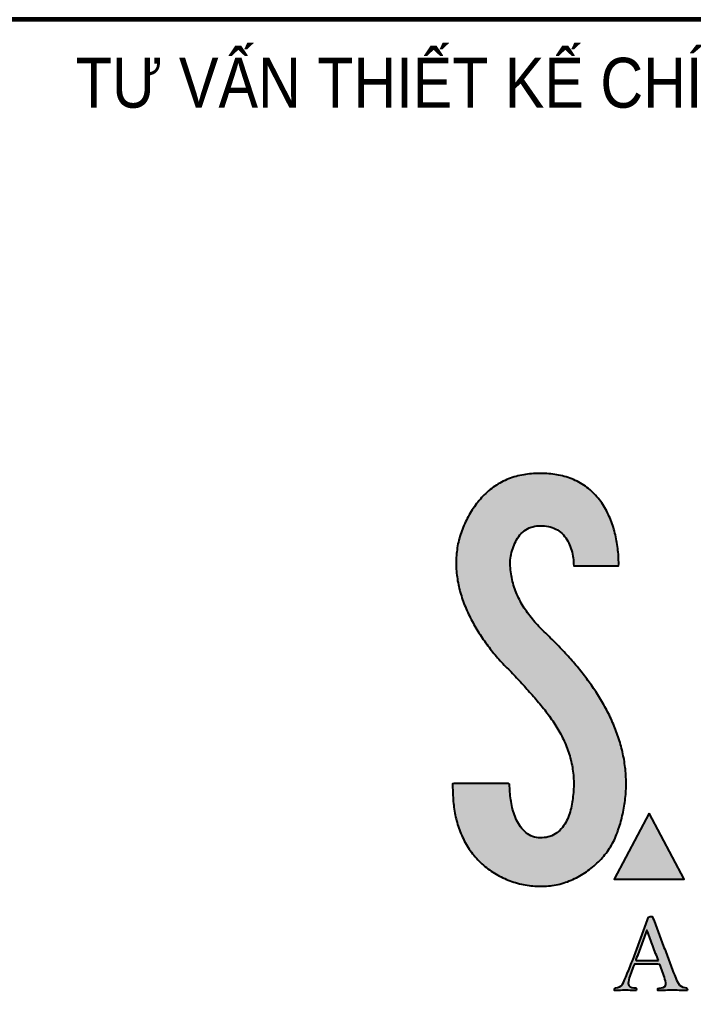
# Model space of a CAD drawing. Header units: millimetres. Extents: x 44 to 16922, y -171 to 5129.
# Drawn here: x 5484.07 to 5517.85, y 1859.11 to 1907.74 of the extents above; entities that cross this region are included whole.
import ezdxf

# ---------------------------------------------------------------- set-up
doc = ezdxf.new("R2010")
doc.units = ezdxf.units.MM
doc.layers.add('CDC-KHUNGTEN', color=7, linetype='Continuous')
doc.layers.add('Form$1$AA-BORD-FORM', color=7, linetype='Continuous')
doc.styles.add('KT CDC', font='arial.ttf', dxfattribs={"width": 0.85, "height": 200})

# ---------------------------------------------------------------- blocks, each defined once
blk = doc.blocks.new('Form$1$SAMOO')
at = {"layer": 'CDC-KHUNGTEN'}
for color, points in [(253, [(14.053, 0.932), (13.996, 0.988), (13.939, 1.044), (13.882, 1.101), (13.826, 1.158), (13.771, 1.216), (13.716, 1.275), (13.663, 1.334), (13.61, 1.394), (13.557, 1.454), (13.506, 1.516), (13.456, 1.578), (13.406, 1.641), (13.357, 1.705), (13.31, 1.769), (13.264, 1.834), (13.218, 1.9), (13.174, 1.967), (13.131, 2.035), (13.09, 2.103), (13.05, 2.172), (13.011, 2.242), (12.973, 2.313), (12.938, 2.385), (12.903, 2.457), (12.871, 2.53), (12.84, 2.604), (12.81, 2.678), (12.783, 2.753), (12.757, 2.829), (12.733, 2.906), (12.711, 2.983), (12.691, 3.06), (12.673, 3.138), (12.656, 3.216), (12.642, 3.295), (12.629, 3.374), (12.619, 3.453), (12.61, 3.533), (12.603, 3.613), (12.598, 3.693), (12.595, 3.773), (12.594, 3.853), (12.6, 3.932), (12.609, 4.012), (12.622, 4.091), (12.637, 4.17), (12.655, 4.248), (12.675, 4.325), (12.698, 4.402), (12.724, 4.477), (12.753, 4.552), (12.785, 4.626), (12.82, 4.698), (12.858, 4.768), (12.9, 4.836), (12.946, 4.901), (12.996, 4.964), (13.05, 5.023), (13.108, 5.079), (13.169, 5.13), (13.235, 5.176), (13.303, 5.217), (13.375, 5.252), (13.45, 5.281), (13.526, 5.305), (13.604, 5.323), (13.683, 5.336), (13.763, 5.343), (13.843, 5.345), (13.923, 5.343), (14.003, 5.338), (14.082, 5.328), (14.161, 5.314), (14.239, 5.295), (14.315, 5.271), (14.39, 5.242), (14.462, 5.208), (14.532, 5.169), (14.599, 5.125), (14.662, 5.076), (14.722, 5.023), (14.778, 4.966), (14.83, 4.905), (14.878, 4.841), (14.922, 4.774), (14.963, 4.705), (14.999, 4.634), (15.032, 4.561), (15.062, 4.487), (15.089, 4.411), (15.112, 4.335), (15.133, 4.257), (15.15, 4.179), (15.165, 4.101), (15.178, 4.022), (15.188, 3.942), (15.195, 3.863), (15.199, 3.783), (15.201, 3.703), (15.279, 3.701), (15.359, 3.701), (15.439, 3.701), (15.519, 3.701), (15.599, 3.701), (15.679, 3.701), (15.759, 3.701), (15.839, 3.701), (15.919, 3.701), (15.999, 3.702), (16.079, 3.702), (16.159, 3.702), (16.239, 3.702), (16.319, 3.702), (16.399, 3.702), (16.479, 3.702), (16.559, 3.702), (16.639, 3.702), (16.719, 3.702), (16.799, 3.702), (16.88, 3.703), (16.96, 3.703), (17.04, 3.703), (17.049, 3.775), (17.049, 3.855), (17.047, 3.935), (17.044, 4.015), (17.04, 4.095), (17.034, 4.175), (17.027, 4.254), (17.019, 4.334), (17.01, 4.414), (16.999, 4.493), (16.988, 4.572), (16.975, 4.651), (16.961, 4.73), (16.946, 4.809), (16.93, 4.887), (16.912, 4.965), (16.893, 5.043), (16.873, 5.12), (16.851, 5.197), (16.829, 5.274), (16.804, 5.35), (16.779, 5.426), (16.752, 5.502), (16.723, 5.576), (16.693, 5.651), (16.662, 5.724), (16.628, 5.797), (16.594, 5.869), (16.558, 5.94), (16.52, 6.011), (16.48, 6.081), (16.439, 6.149), (16.396, 6.217), (16.351, 6.283), (16.305, 6.348), (16.257, 6.412), (16.207, 6.475), (16.155, 6.536), (16.102, 6.596), (16.047, 6.654), (15.99, 6.71), (15.931, 6.765), (15.871, 6.818), (15.81, 6.869), (15.747, 6.918), (15.682, 6.965), (15.616, 7.01), (15.548, 7.054), (15.48, 7.095), (15.41, 7.133), (15.339, 7.17), (15.267, 7.205), (15.193, 7.237), (15.119, 7.268), (15.044, 7.296), (14.969, 7.322), (14.892, 7.346), (14.816, 7.368), (14.738, 7.389), (14.66, 7.407), (14.582, 7.423), (14.503, 7.437), (14.424, 7.45), (14.345, 7.46), (14.265, 7.469), (14.185, 7.477), (14.105, 7.482), (14.025, 7.486), (13.945, 7.489), (13.865, 7.49), (13.785, 7.49), (13.705, 7.488), (13.625, 7.485), (13.545, 7.481), (13.466, 7.475), (13.386, 7.467), (13.306, 7.458), (13.227, 7.447), (13.148, 7.435), (13.069, 7.42), (12.991, 7.404), (12.913, 7.386), (12.835, 7.366), (12.758, 7.344), (12.682, 7.32), (12.606, 7.294), (12.531, 7.266), (12.457, 7.236), (12.384, 7.204), (12.311, 7.17), (12.24, 7.134), (12.169, 7.096), (12.1, 7.056), (12.032, 7.014), (11.965, 6.97), (11.899, 6.924), (11.835, 6.877), (11.772, 6.827), (11.71, 6.776), (11.65, 6.724), (11.591, 6.67), (11.533, 6.614), (11.477, 6.557), (11.423, 6.498), (11.369, 6.439), (11.318, 6.378), (11.267, 6.316), (11.218, 6.252), (11.171, 6.188), (11.124, 6.123), (11.079, 6.057), (11.035, 5.99), (10.992, 5.922), (10.95, 5.854), (10.91, 5.785), (10.87, 5.715), (10.832, 5.645), (10.795, 5.574), (10.76, 5.502), (10.726, 5.429), (10.693, 5.356), (10.662, 5.283), (10.633, 5.208), (10.605, 5.133), (10.578, 5.058), (10.553, 4.982), (10.529, 4.905), (10.508, 4.828), (10.487, 4.751), (10.469, 4.673), (10.452, 4.595), (10.436, 4.516), (10.423, 4.437), (10.411, 4.358), (10.4, 4.279), (10.391, 4.199), (10.384, 4.12), (10.379, 4.04), (10.375, 3.96), (10.373, 3.88), (10.373, 3.8), (10.374, 3.72), (10.376, 3.64), (10.381, 3.56), (10.387, 3.48), (10.394, 3.4), (10.403, 3.321), (10.413, 3.241), (10.425, 3.162), (10.438, 3.083), (10.453, 3.004), (10.468, 2.926), (10.486, 2.848), (10.504, 2.77), (10.524, 2.692), (10.545, 2.615), (10.568, 2.538), (10.591, 2.462), (10.616, 2.386), (10.641, 2.31), (10.668, 2.234), (10.696, 2.159), (10.725, 2.085), (10.755, 2.011), (10.786, 1.937), (10.818, 1.863), (10.851, 1.79), (10.885, 1.718), (10.92, 1.646), (10.956, 1.574), (10.992, 1.503), (11.029, 1.432), (11.068, 1.362), (11.106, 1.292), (11.146, 1.222), (11.187, 1.153), (11.228, 1.085), (11.27, 1.016), (11.312, 0.949), (11.356, 0.881), (11.4, 0.815), (11.444, 0.748), (11.49, 0.682), (11.536, 0.617), (11.582, 0.551), (11.629, 0.487), (11.677, 0.422), (11.725, 0.359), (11.774, 0.295), (11.824, 0.232), (11.874, 0.17), (11.925, 0.108), (11.976, 0.046), (12.028, -0.015), (12.08, -0.075), (12.133, -0.135), (12.186, -0.195), (12.24, -0.254), (12.295, -0.313), (12.35, -0.371), (12.406, -0.428), (12.462, -0.485), (12.519, -0.541), (12.577, -0.596), (12.633, -0.653), (12.687, -0.712), (12.741, -0.771), (12.796, -0.83), (12.85, -0.889), (12.904, -0.947), (12.959, -1.006), (13.013, -1.065), (13.067, -1.124), (13.122, -1.183), (13.176, -1.242), (13.23, -1.301), (13.283, -1.36), (13.337, -1.42), (13.391, -1.479), (13.444, -1.539), (13.497, -1.599), (13.55, -1.659), (13.602, -1.719), (13.655, -1.78), (13.707, -1.841), (13.758, -1.902), (13.809, -1.964), (13.86, -2.025), (13.911, -2.088), (13.961, -2.15), (14.01, -2.213), (14.059, -2.276), (14.107, -2.34), (14.155, -2.404), (14.202, -2.469), (14.249, -2.534), (14.295, -2.6), (14.34, -2.666), (14.385, -2.732), (14.428, -2.799), (14.471, -2.867), (14.513, -2.935), (14.554, -3.004), (14.595, -3.073), (14.634, -3.143), (14.672, -3.213), (14.709, -3.284), (14.745, -3.355), (14.78, -3.427), (14.814, -3.5), (14.847, -3.573), (14.878, -3.646), (14.908, -3.721), (14.937, -3.795), (14.965, -3.871), (14.991, -3.946), (15.015, -4.022), (15.039, -4.099), (15.06, -4.176), (15.081, -4.253), (15.099, -4.331), (15.117, -4.409), (15.132, -4.488), (15.146, -4.567), (15.159, -4.646), (15.17, -4.725), (15.179, -4.805), (15.187, -4.884), (15.193, -4.964), (15.198, -5.044), (15.201, -5.124), (15.202, -5.204), (15.202, -5.284), (15.201, -5.364), (15.198, -5.444), (15.193, -5.524), (15.187, -5.604), (15.18, -5.683), (15.171, -5.763), (15.161, -5.842), (15.15, -5.922), (15.137, -6.001), (15.123, -6.079), (15.107, -6.158), (15.091, -6.236), (15.073, -6.314), (15.054, -6.392), (15.032, -6.469), (15.007, -6.545), (14.978, -6.62), (14.947, -6.693), (14.912, -6.765), (14.874, -6.836), (14.832, -6.904), (14.787, -6.97), (14.739, -7.034), (14.686, -7.095), (14.63, -7.152), (14.571, -7.205), (14.508, -7.254), (14.441, -7.299), (14.371, -7.338), (14.299, -7.372), (14.224, -7.401), (14.147, -7.423), (14.069, -7.44), (13.99, -7.452), (13.91, -7.459), (13.83, -7.46), (13.75, -7.456), (13.671, -7.445), (13.593, -7.428), (13.517, -7.403), (13.443, -7.372), (13.372, -7.335), (13.304, -7.292), (13.24, -7.244), (13.18, -7.192), (13.124, -7.135), (13.071, -7.075), (13.022, -7.012), (12.976, -6.946), (12.933, -6.878), (12.894, -6.809), (12.858, -6.737), (12.825, -6.664), (12.794, -6.591), (12.766, -6.516), (12.74, -6.44), (12.716, -6.363), (12.695, -6.286), (12.675, -6.209), (12.658, -6.13), (12.642, -6.052), (12.628, -5.973), (12.616, -5.894), (12.606, -5.815), (12.596, -5.735), (12.589, -5.655), (12.583, -5.576), (12.578, -5.496), (12.574, -5.416), (12.572, -5.336), (12.571, -5.256), (12.522, -5.224), (12.442, -5.224), (12.362, -5.224), (12.282, -5.224), (12.202, -5.224), (12.122, -5.224), (12.042, -5.224), (11.962, -5.224), (11.882, -5.224), (11.802, -5.224), (11.722, -5.224), (11.642, -5.224), (11.561, -5.224), (11.481, -5.224), (11.401, -5.224), (11.321, -5.224), (11.241, -5.224), (11.161, -5.224), (11.081, -5.224), (11.001, -5.224), (10.921, -5.224), (10.841, -5.224), (10.761, -5.224), (10.681, -5.224), (10.601, -5.224), (10.521, -5.224), (10.441, -5.224), (10.361, -5.224), (10.281, -5.224), (10.224, -5.247), (10.228, -5.327), (10.231, -5.407), (10.234, -5.487), (10.237, -5.567), (10.24, -5.647), (10.243, -5.727), (10.247, -5.807), (10.252, -5.887), (10.259, -5.967), (10.267, -6.047), (10.275, -6.126), (10.286, -6.205), (10.297, -6.285), (10.31, -6.364), (10.324, -6.443), (10.339, -6.521), (10.356, -6.599), (10.374, -6.677), (10.394, -6.755), (10.415, -6.832), (10.437, -6.909), (10.461, -6.985), (10.487, -7.061), (10.514, -7.137), (10.542, -7.211), (10.572, -7.286), (10.604, -7.359), (10.637, -7.432), (10.671, -7.504), (10.708, -7.576), (10.746, -7.646), (10.785, -7.716), (10.826, -7.785), (10.868, -7.852), (10.912, -7.919), (10.958, -7.985), (11.005, -8.05), (11.053, -8.113), (11.104, -8.176), (11.155, -8.237), (11.208, -8.297), (11.262, -8.356), (11.318, -8.413), (11.375, -8.47), (11.434, -8.524), (11.493, -8.578), (11.554, -8.63), (11.616, -8.68), (11.68, -8.729), (11.744, -8.777), (11.81, -8.823), (11.876, -8.867), (11.944, -8.91), (12.012, -8.951), (12.082, -8.991), (12.152, -9.029), (12.223, -9.065), (12.295, -9.1), (12.368, -9.134), (12.442, -9.165), (12.516, -9.195), (12.591, -9.223), (12.666, -9.25), (12.742, -9.275), (12.819, -9.298), (12.896, -9.32), (12.974, -9.34), (13.052, -9.358), (13.13, -9.375), (13.209, -9.389), (13.287, -9.403), (13.367, -9.414), (13.446, -9.424), (13.526, -9.432), (13.606, -9.438), (13.686, -9.443), (13.766, -9.446), (13.846, -9.447), (13.926, -9.446), (14.006, -9.443), (14.086, -9.439), (14.165, -9.433), (14.245, -9.425), (14.324, -9.415), (14.404, -9.403), (14.482, -9.39), (14.561, -9.373), (14.639, -9.355), (14.716, -9.334), (14.793, -9.311), (14.869, -9.285), (14.944, -9.258), (15.018, -9.229), (15.092, -9.199), (15.166, -9.166), (15.238, -9.132), (15.31, -9.096), (15.38, -9.059), (15.45, -9.02), (15.52, -8.98), (15.588, -8.938), (15.655, -8.895), (15.722, -8.85), (15.787, -8.804), (15.852, -8.757), (15.915, -8.708), (15.978, -8.658), (16.039, -8.607), (16.099, -8.554), (16.158, -8.5), (16.216, -8.445), (16.273, -8.388), (16.328, -8.33), (16.382, -8.271), (16.434, -8.21), (16.485, -8.149), (16.535, -8.086), (16.583, -8.022), (16.629, -7.957), (16.674, -7.89), (16.717, -7.823), (16.758, -7.754), (16.797, -7.684), (16.835, -7.614), (16.87, -7.542), (16.904, -7.469), (16.935, -7.396), (16.965, -7.321), (16.993, -7.246), (17.019, -7.171), (17.045, -7.095), (17.07, -7.019), (17.094, -6.942), (17.117, -6.866), (17.138, -6.789), (17.159, -6.711), (17.179, -6.634), (17.198, -6.556), (17.216, -6.478), (17.233, -6.4), (17.248, -6.321), (17.263, -6.242), (17.277, -6.164), (17.289, -6.085), (17.301, -6.005), (17.311, -5.926), (17.32, -5.846), (17.328, -5.767), (17.335, -5.687), (17.341, -5.607), (17.346, -5.527), (17.349, -5.447), (17.352, -5.367), (17.353, -5.287), (17.353, -5.207), (17.352, -5.127), (17.35, -5.047), (17.347, -4.967), (17.342, -4.887), (17.337, -4.807), (17.33, -4.728), (17.323, -4.648), (17.314, -4.568), (17.304, -4.489), (17.293, -4.41), (17.281, -4.331), (17.268, -4.252), (17.253, -4.173), (17.238, -4.094), (17.222, -4.016), (17.205, -3.938), (17.186, -3.86), (17.167, -3.782), (17.147, -3.705), (17.125, -3.627), (17.103, -3.551), (17.08, -3.474), (17.056, -3.398), (17.031, -3.322), (17.005, -3.246), (16.978, -3.17), (16.95, -3.095), (16.922, -3.021), (16.893, -2.946), (16.862, -2.872), (16.831, -2.798), (16.8, -2.725), (16.767, -2.652), (16.734, -2.579), (16.7, -2.506), (16.665, -2.434), (16.629, -2.363), (16.593, -2.291), (16.556, -2.22), (16.518, -2.15), (16.48, -2.079), (16.441, -2.009), (16.401, -1.94), (16.361, -1.871), (16.32, -1.802), (16.279, -1.733), (16.237, -1.665), (16.194, -1.597), (16.151, -1.53), (16.108, -1.463), (16.063, -1.396), (16.019, -1.33), (15.973, -1.264), (15.928, -1.198), (15.881, -1.133), (15.835, -1.068), (15.788, -1.003), (15.74, -0.939), (15.692, -0.875), (15.643, -0.811), (15.594, -0.748), (15.545, -0.685), (15.495, -0.622), (15.445, -0.56), (15.394, -0.498), (15.343, -0.436), (15.292, -0.375), (15.24, -0.314), (15.188, -0.253), (15.136, -0.192), (15.083, -0.132), (15.03, -0.072), (14.976, -0.013), (14.923, 0.047), (14.869, 0.106), (14.814, 0.165), (14.759, 0.223), (14.705, 0.281), (14.649, 0.339), (14.594, 0.397), (14.538, 0.454), (14.482, 0.511), (14.426, 0.568), (14.369, 0.625), (14.312, 0.681), (14.255, 0.737), (14.198, 0.793), (14.14, 0.849), (14.083, 0.904)]), (7, [(18.301, -6.452), (16.866, -9.15), (19.734, -9.15)])]:
    blk.add_hatch(color=color, dxfattribs=at).paths.add_polyline_path(points)
h = blk.add_hatch(color=7, dxfattribs=at)
h.paths.add_polyline_path([(18.767, -11.577), (18.739, -11.502), (18.71, -11.427), (18.682, -11.352), (18.654, -11.277), (18.626, -11.203), (18.597, -11.128), (18.569, -11.053), (18.541, -10.978), (18.513, -10.903), (18.485, -10.828), (18.456, -10.753), (18.422, -10.687), (18.342, -10.687), (18.278, -10.71), (18.251, -10.785), (18.223, -10.86), (18.195, -10.936), (18.167, -11.011), (18.14, -11.086), (18.112, -11.161), (18.084, -11.236), (18.057, -11.311), (18.029, -11.386), (18.001, -11.461), (17.973, -11.536), (17.946, -11.611), (17.918, -11.686), (17.89, -11.762), (17.863, -11.837), (17.835, -11.912), (17.807, -11.987), (17.779, -12.062), (17.752, -12.137), (17.724, -12.212), (17.696, -12.287), (17.668, -12.362), (17.641, -12.437), (17.611, -12.512), (17.58, -12.586), (17.55, -12.66), (17.519, -12.734), (17.489, -12.808), (17.459, -12.882), (17.428, -12.956), (17.38, -13.073), (17.337, -13.178), (17.306, -13.252), (17.253, -13.382), (17.177, -13.506), (17.054, -13.589), (16.928, -13.616), (16.877, -13.651), (16.882, -13.726), (16.962, -13.723), (17.042, -13.72), (17.122, -13.716), (17.202, -13.713), (17.319, -13.708), (17.459, -13.713), (17.602, -13.719), (17.682, -13.723), (17.762, -13.725), (17.786, -13.669), (17.752, -13.62), (17.614, -13.61), (17.472, -13.556), (17.436, -13.419), (17.468, -13.253), (17.516, -13.098), (17.569, -12.953), (17.617, -12.829), (17.646, -12.754), (17.684, -12.642), (17.781, -12.642), (17.861, -12.642), (17.941, -12.642), (18.021, -12.642), (18.101, -12.642), (18.181, -12.642), (18.261, -12.642), (18.341, -12.642), (18.421, -12.642), (18.501, -12.642), (18.582, -12.642), (18.662, -12.642), (18.736, -12.65), (18.763, -12.725), (18.79, -12.801), (18.817, -12.876), (18.844, -12.952), (18.871, -13.027), (18.898, -13.102), (18.942, -13.224), (18.981, -13.382), (18.979, -13.539), (18.851, -13.612), (18.715, -13.622), (18.656, -13.644), (18.656, -13.724), (18.734, -13.724), (18.814, -13.722), (18.894, -13.72), (18.974, -13.717), (19.107, -13.713), (19.268, -13.709), (19.404, -13.712), (19.534, -13.716), (19.614, -13.719), (19.694, -13.721), (19.774, -13.724), (19.854, -13.725), (19.875, -13.666), (19.838, -13.619), (19.708, -13.598), (19.573, -13.534), (19.482, -13.42), (19.413, -13.271), (19.363, -13.149), (19.334, -13.074), (19.304, -13), (19.275, -12.926), (19.246, -12.851), (19.218, -12.776), (19.19, -12.701), (19.162, -12.626), (19.134, -12.551), (19.105, -12.476), (19.077, -12.401), (19.049, -12.326), (19.021, -12.251), (18.992, -12.176), (18.964, -12.102), (18.936, -12.027), (18.908, -11.952), (18.88, -11.877), (18.851, -11.802), (18.823, -11.727), (18.795, -11.652)])
h.paths.add_polyline_path([(18.4, -11.747), (18.428, -11.822), (18.455, -11.897), (18.483, -11.973), (18.511, -12.048), (18.539, -12.123), (18.566, -12.198), (18.594, -12.273), (18.622, -12.348), (18.65, -12.423), (18.677, -12.498), (18.564, -12.498), (18.484, -12.498), (18.404, -12.498), (18.324, -12.498), (18.244, -12.498), (18.164, -12.498), (18.084, -12.498), (18.004, -12.498), (17.924, -12.498), (17.844, -12.498), (17.739, -12.498), (17.786, -12.371), (17.814, -12.296), (17.842, -12.221), (17.87, -12.146), (17.898, -12.071), (17.926, -11.996), (17.954, -11.921), (17.982, -11.846), (18.01, -11.771), (18.038, -11.696), (18.066, -11.621), (18.094, -11.546), (18.122, -11.471), (18.15, -11.396), (18.178, -11.321), (18.206, -11.246), (18.233, -11.297), (18.261, -11.372), (18.289, -11.447), (18.317, -11.522), (18.344, -11.597), (18.372, -11.672)], flags=16)
at = {"layer": 'CDC-KHUNGTEN', "color": 253}
blk.add_lwpolyline([(14.053, 0.932), (13.996, 0.988), (13.939, 1.044), (13.882, 1.101), (13.826, 1.158), (13.771, 1.216), (13.716, 1.275), (13.663, 1.334), (13.61, 1.394), (13.557, 1.454), (13.506, 1.516), (13.456, 1.578), (13.406, 1.641), (13.357, 1.705), (13.31, 1.769), (13.264, 1.834), (13.218, 1.9), (13.174, 1.967), (13.131, 2.035), (13.09, 2.103), (13.05, 2.172), (13.011, 2.242), (12.973, 2.313), (12.938, 2.385), (12.903, 2.457), (12.871, 2.53), (12.84, 2.604), (12.81, 2.678), (12.783, 2.753), (12.757, 2.829), (12.733, 2.906), (12.711, 2.983), (12.691, 3.06), (12.673, 3.138), (12.656, 3.216), (12.642, 3.295), (12.629, 3.374), (12.619, 3.453), (12.61, 3.533), (12.603, 3.613), (12.598, 3.693), (12.595, 3.773), (12.594, 3.853), (12.6, 3.932), (12.609, 4.012), (12.622, 4.091), (12.637, 4.17), (12.655, 4.248), (12.675, 4.325), (12.698, 4.402), (12.724, 4.477), (12.753, 4.552), (12.785, 4.626), (12.82, 4.698), (12.858, 4.768), (12.9, 4.836), (12.946, 4.901), (12.996, 4.964), (13.05, 5.023), (13.108, 5.079), (13.169, 5.13), (13.235, 5.176), (13.303, 5.217), (13.375, 5.252), (13.45, 5.281), (13.526, 5.305), (13.604, 5.323), (13.683, 5.336), (13.763, 5.343), (13.843, 5.345), (13.923, 5.343), (14.003, 5.338), (14.082, 5.328), (14.161, 5.314), (14.239, 5.295), (14.315, 5.271), (14.39, 5.242), (14.462, 5.208), (14.532, 5.169), (14.599, 5.125), (14.662, 5.076), (14.722, 5.023), (14.778, 4.966), (14.83, 4.905), (14.878, 4.841), (14.922, 4.774), (14.963, 4.705), (14.999, 4.634), (15.032, 4.561), (15.062, 4.487), (15.089, 4.411), (15.112, 4.335), (15.133, 4.257), (15.15, 4.179), (15.165, 4.101), (15.178, 4.022), (15.188, 3.942), (15.195, 3.863), (15.199, 3.783), (15.201, 3.703), (15.279, 3.701), (15.359, 3.701), (15.439, 3.701), (15.519, 3.701), (15.599, 3.701), (15.679, 3.701), (15.759, 3.701), (15.839, 3.701), (15.919, 3.701), (15.999, 3.702), (16.079, 3.702), (16.159, 3.702), (16.239, 3.702), (16.319, 3.702), (16.399, 3.702), (16.479, 3.702), (16.559, 3.702), (16.639, 3.702), (16.719, 3.702), (16.799, 3.702), (16.88, 3.703), (16.96, 3.703), (17.04, 3.703), (17.049, 3.775), (17.049, 3.855), (17.047, 3.935), (17.044, 4.015), (17.04, 4.095), (17.034, 4.175), (17.027, 4.254), (17.019, 4.334), (17.01, 4.414), (16.999, 4.493), (16.988, 4.572), (16.975, 4.651), (16.961, 4.73), (16.946, 4.809), (16.93, 4.887), (16.912, 4.965), (16.893, 5.043), (16.873, 5.12), (16.851, 5.197), (16.829, 5.274), (16.804, 5.35), (16.779, 5.426), (16.752, 5.502), (16.723, 5.576), (16.693, 5.651), (16.662, 5.724), (16.628, 5.797), (16.594, 5.869), (16.558, 5.94), (16.52, 6.011), (16.48, 6.081), (16.439, 6.149), (16.396, 6.217), (16.351, 6.283), (16.305, 6.348), (16.257, 6.412), (16.207, 6.475), (16.155, 6.536), (16.102, 6.596), (16.047, 6.654), (15.99, 6.71), (15.931, 6.765), (15.871, 6.818), (15.81, 6.869), (15.747, 6.918), (15.682, 6.965), (15.616, 7.01), (15.548, 7.054), (15.48, 7.095), (15.41, 7.133), (15.339, 7.17), (15.267, 7.205), (15.193, 7.237), (15.119, 7.268), (15.044, 7.296), (14.969, 7.322), (14.892, 7.346), (14.816, 7.368), (14.738, 7.389), (14.66, 7.407), (14.582, 7.423), (14.503, 7.437), (14.424, 7.45), (14.345, 7.46), (14.265, 7.469), (14.185, 7.477), (14.105, 7.482), (14.025, 7.486), (13.945, 7.489), (13.865, 7.49), (13.785, 7.49), (13.705, 7.488), (13.625, 7.485), (13.545, 7.481), (13.466, 7.475), (13.386, 7.467), (13.306, 7.458), (13.227, 7.447), (13.148, 7.435), (13.069, 7.42), (12.991, 7.404), (12.913, 7.386), (12.835, 7.366), (12.758, 7.344), (12.682, 7.32), (12.606, 7.294), (12.531, 7.266), (12.457, 7.236), (12.384, 7.204), (12.311, 7.17), (12.24, 7.134), (12.169, 7.096), (12.1, 7.056), (12.032, 7.014), (11.965, 6.97), (11.899, 6.924), (11.835, 6.877), (11.772, 6.827), (11.71, 6.776), (11.65, 6.724), (11.591, 6.67), (11.533, 6.614), (11.477, 6.557), (11.423, 6.498), (11.369, 6.439), (11.318, 6.378), (11.267, 6.316), (11.218, 6.252), (11.171, 6.188), (11.124, 6.123), (11.079, 6.057), (11.035, 5.99), (10.992, 5.922), (10.95, 5.854), (10.91, 5.785), (10.87, 5.715), (10.832, 5.645), (10.795, 5.574), (10.76, 5.502), (10.726, 5.429), (10.693, 5.356), (10.662, 5.283), (10.633, 5.208), (10.605, 5.133), (10.578, 5.058), (10.553, 4.982), (10.529, 4.905), (10.508, 4.828), (10.487, 4.751), (10.469, 4.673), (10.452, 4.595), (10.436, 4.516), (10.423, 4.437), (10.411, 4.358), (10.4, 4.279), (10.391, 4.199), (10.384, 4.12), (10.379, 4.04), (10.375, 3.96), (10.373, 3.88), (10.373, 3.8), (10.374, 3.72), (10.376, 3.64), (10.381, 3.56), (10.387, 3.48), (10.394, 3.4), (10.403, 3.321), (10.413, 3.241), (10.425, 3.162), (10.438, 3.083), (10.453, 3.004), (10.468, 2.926), (10.486, 2.848), (10.504, 2.77), (10.524, 2.692), (10.545, 2.615), (10.568, 2.538), (10.591, 2.462), (10.616, 2.386), (10.641, 2.31), (10.668, 2.234), (10.696, 2.159), (10.725, 2.085), (10.755, 2.011), (10.786, 1.937), (10.818, 1.863), (10.851, 1.79), (10.885, 1.718), (10.92, 1.646), (10.956, 1.574), (10.992, 1.503), (11.029, 1.432), (11.068, 1.362), (11.106, 1.292), (11.146, 1.222), (11.187, 1.153), (11.228, 1.085), (11.27, 1.016), (11.312, 0.949), (11.356, 0.881), (11.4, 0.815), (11.444, 0.748), (11.49, 0.682), (11.536, 0.617), (11.582, 0.551), (11.629, 0.487), (11.677, 0.422), (11.725, 0.359), (11.774, 0.295), (11.824, 0.232), (11.874, 0.17), (11.925, 0.108), (11.976, 0.046), (12.028, -0.015), (12.08, -0.075), (12.133, -0.135), (12.186, -0.195), (12.24, -0.254), (12.295, -0.313), (12.35, -0.371), (12.406, -0.428), (12.462, -0.485), (12.519, -0.541), (12.577, -0.596), (12.633, -0.653), (12.687, -0.712), (12.741, -0.771), (12.796, -0.83), (12.85, -0.889), (12.904, -0.947), (12.959, -1.006), (13.013, -1.065), (13.067, -1.124), (13.122, -1.183), (13.176, -1.242), (13.23, -1.301), (13.283, -1.36), (13.337, -1.42), (13.391, -1.479), (13.444, -1.539), (13.497, -1.599), (13.55, -1.659), (13.602, -1.719), (13.655, -1.78), (13.707, -1.841), (13.758, -1.902), (13.809, -1.964), (13.86, -2.025), (13.911, -2.088), (13.961, -2.15), (14.01, -2.213), (14.059, -2.276), (14.107, -2.34), (14.155, -2.404), (14.202, -2.469), (14.249, -2.534), (14.295, -2.6), (14.34, -2.666), (14.385, -2.732), (14.428, -2.799), (14.471, -2.867), (14.513, -2.935), (14.554, -3.004), (14.595, -3.073), (14.634, -3.143), (14.672, -3.213), (14.709, -3.284), (14.745, -3.355), (14.78, -3.427), (14.814, -3.5), (14.847, -3.573), (14.878, -3.646), (14.908, -3.721), (14.937, -3.795), (14.965, -3.871), (14.991, -3.946), (15.015, -4.022), (15.039, -4.099), (15.06, -4.176), (15.081, -4.253), (15.099, -4.331), (15.117, -4.409), (15.132, -4.488), (15.146, -4.567), (15.159, -4.646), (15.17, -4.725), (15.179, -4.805), (15.187, -4.884), (15.193, -4.964), (15.198, -5.044), (15.201, -5.124), (15.202, -5.204), (15.202, -5.284), (15.201, -5.364), (15.198, -5.444), (15.193, -5.524), (15.187, -5.604), (15.18, -5.683), (15.171, -5.763), (15.161, -5.842), (15.15, -5.922), (15.137, -6.001), (15.123, -6.079), (15.107, -6.158), (15.091, -6.236), (15.073, -6.314), (15.054, -6.392), (15.032, -6.469), (15.007, -6.545), (14.978, -6.62), (14.947, -6.693), (14.912, -6.765), (14.874, -6.836), (14.832, -6.904), (14.787, -6.97), (14.739, -7.034), (14.686, -7.095), (14.63, -7.152), (14.571, -7.205), (14.508, -7.254), (14.441, -7.299), (14.371, -7.338), (14.299, -7.372), (14.224, -7.401), (14.147, -7.423), (14.069, -7.44), (13.99, -7.452), (13.91, -7.459), (13.83, -7.46), (13.75, -7.456), (13.671, -7.445), (13.593, -7.428), (13.517, -7.403), (13.443, -7.372), (13.372, -7.335), (13.304, -7.292), (13.24, -7.244), (13.18, -7.192), (13.124, -7.135), (13.071, -7.075), (13.022, -7.012), (12.976, -6.946), (12.933, -6.878), (12.894, -6.809), (12.858, -6.737), (12.825, -6.664), (12.794, -6.591), (12.766, -6.516), (12.74, -6.44), (12.716, -6.363), (12.695, -6.286), (12.675, -6.209), (12.658, -6.13), (12.642, -6.052), (12.628, -5.973), (12.616, -5.894), (12.606, -5.815), (12.596, -5.735), (12.589, -5.655), (12.583, -5.576), (12.578, -5.496), (12.574, -5.416), (12.572, -5.336), (12.571, -5.256), (12.522, -5.224), (12.442, -5.224), (12.362, -5.224), (12.282, -5.224), (12.202, -5.224), (12.122, -5.224), (12.042, -5.224), (11.962, -5.224), (11.882, -5.224), (11.802, -5.224), (11.722, -5.224), (11.642, -5.224), (11.561, -5.224), (11.481, -5.224), (11.401, -5.224), (11.321, -5.224), (11.241, -5.224), (11.161, -5.224), (11.081, -5.224), (11.001, -5.224), (10.921, -5.224), (10.841, -5.224), (10.761, -5.224), (10.681, -5.224), (10.601, -5.224), (10.521, -5.224), (10.441, -5.224), (10.361, -5.224), (10.281, -5.224), (10.224, -5.247), (10.228, -5.327), (10.231, -5.407), (10.234, -5.487), (10.237, -5.567), (10.24, -5.647), (10.243, -5.727), (10.247, -5.807), (10.252, -5.887), (10.259, -5.967), (10.267, -6.047), (10.275, -6.126), (10.286, -6.205), (10.297, -6.285), (10.31, -6.364), (10.324, -6.443), (10.339, -6.521), (10.356, -6.599), (10.374, -6.677), (10.394, -6.755), (10.415, -6.832), (10.437, -6.909), (10.461, -6.985), (10.487, -7.061), (10.514, -7.137), (10.542, -7.211), (10.572, -7.286), (10.604, -7.359), (10.637, -7.432), (10.671, -7.504), (10.708, -7.576), (10.746, -7.646), (10.785, -7.716), (10.826, -7.785), (10.868, -7.852), (10.912, -7.919), (10.958, -7.985), (11.005, -8.05), (11.053, -8.113), (11.104, -8.176), (11.155, -8.237), (11.208, -8.297), (11.262, -8.356), (11.318, -8.413), (11.375, -8.47), (11.434, -8.524), (11.493, -8.578), (11.554, -8.63), (11.616, -8.68), (11.68, -8.729), (11.744, -8.777), (11.81, -8.823), (11.876, -8.867), (11.944, -8.91), (12.012, -8.951), (12.082, -8.991), (12.152, -9.029), (12.223, -9.065), (12.295, -9.1), (12.368, -9.134), (12.442, -9.165), (12.516, -9.195), (12.591, -9.223), (12.666, -9.25), (12.742, -9.275), (12.819, -9.298), (12.896, -9.32), (12.974, -9.34), (13.052, -9.358), (13.13, -9.375), (13.209, -9.389), (13.287, -9.403), (13.367, -9.414), (13.446, -9.424), (13.526, -9.432), (13.606, -9.438), (13.686, -9.443), (13.766, -9.446), (13.846, -9.447), (13.926, -9.446), (14.006, -9.443), (14.086, -9.439), (14.165, -9.433), (14.245, -9.425), (14.324, -9.415), (14.404, -9.403), (14.482, -9.39), (14.561, -9.373), (14.639, -9.355), (14.716, -9.334), (14.793, -9.311), (14.869, -9.285), (14.944, -9.258), (15.018, -9.229), (15.092, -9.199), (15.166, -9.166), (15.238, -9.132), (15.31, -9.096), (15.38, -9.059), (15.45, -9.02), (15.52, -8.98), (15.588, -8.938), (15.655, -8.895), (15.722, -8.85), (15.787, -8.804), (15.852, -8.757), (15.915, -8.708), (15.978, -8.658), (16.039, -8.607), (16.099, -8.554), (16.158, -8.5), (16.216, -8.445), (16.273, -8.388), (16.328, -8.33), (16.382, -8.271), (16.434, -8.21), (16.485, -8.149), (16.535, -8.086), (16.583, -8.022), (16.629, -7.957), (16.674, -7.89), (16.717, -7.823), (16.758, -7.754), (16.797, -7.684), (16.835, -7.614), (16.87, -7.542), (16.904, -7.469), (16.935, -7.396), (16.965, -7.321), (16.993, -7.246), (17.019, -7.171), (17.045, -7.095), (17.07, -7.019), (17.094, -6.942), (17.117, -6.866), (17.138, -6.789), (17.159, -6.711), (17.179, -6.634), (17.198, -6.556), (17.216, -6.478), (17.233, -6.4), (17.248, -6.321), (17.263, -6.242), (17.277, -6.164), (17.289, -6.085), (17.301, -6.005), (17.311, -5.926), (17.32, -5.846), (17.328, -5.767), (17.335, -5.687), (17.341, -5.607), (17.346, -5.527), (17.349, -5.447), (17.352, -5.367), (17.353, -5.287), (17.353, -5.207), (17.352, -5.127), (17.35, -5.047), (17.347, -4.967), (17.342, -4.887), (17.337, -4.807), (17.33, -4.728), (17.323, -4.648), (17.314, -4.568), (17.304, -4.489), (17.293, -4.41), (17.281, -4.331), (17.268, -4.252), (17.253, -4.173), (17.238, -4.094), (17.222, -4.016), (17.205, -3.938), (17.186, -3.86), (17.167, -3.782), (17.147, -3.705), (17.125, -3.627), (17.103, -3.551), (17.08, -3.474), (17.056, -3.398), (17.031, -3.322), (17.005, -3.246), (16.978, -3.17), (16.95, -3.095), (16.922, -3.021), (16.893, -2.946), (16.862, -2.872), (16.831, -2.798), (16.8, -2.725), (16.767, -2.652), (16.734, -2.579), (16.7, -2.506), (16.665, -2.434), (16.629, -2.363), (16.593, -2.291), (16.556, -2.22), (16.518, -2.15), (16.48, -2.079), (16.441, -2.009), (16.401, -1.94), (16.361, -1.871), (16.32, -1.802), (16.279, -1.733), (16.237, -1.665), (16.194, -1.597), (16.151, -1.53), (16.108, -1.463), (16.063, -1.396), (16.019, -1.33), (15.973, -1.264), (15.928, -1.198), (15.881, -1.133), (15.835, -1.068), (15.788, -1.003), (15.74, -0.939), (15.692, -0.875), (15.643, -0.811), (15.594, -0.748), (15.545, -0.685), (15.495, -0.622), (15.445, -0.56), (15.394, -0.498), (15.343, -0.436), (15.292, -0.375), (15.24, -0.314), (15.188, -0.253), (15.136, -0.192), (15.083, -0.132), (15.03, -0.072), (14.976, -0.013), (14.923, 0.047), (14.869, 0.106), (14.814, 0.165), (14.759, 0.223), (14.705, 0.281), (14.649, 0.339), (14.594, 0.397), (14.538, 0.454), (14.482, 0.511), (14.426, 0.568), (14.369, 0.625), (14.312, 0.681), (14.255, 0.737), (14.198, 0.793), (14.14, 0.849), (14.083, 0.904)], close=True, dxfattribs=at)
at = {"layer": 'CDC-KHUNGTEN', "color": 7}
blk.add_lwpolyline([(18.301, -6.452), (16.866, -9.15), (19.734, -9.15), (18.301, -6.452)], dxfattribs=at)
for points in [[(17.646, -12.754), (17.617, -12.829), (17.588, -12.904), (17.56, -12.978), (17.533, -13.054), (17.507, -13.129), (17.483, -13.206), (17.462, -13.283), (17.447, -13.362), (17.442, -13.442), (17.462, -13.518), (17.518, -13.574), (17.593, -13.602), (17.672, -13.614), (17.752, -13.62), (17.786, -13.669), (17.762, -13.725), (17.682, -13.723), (17.602, -13.719), (17.522, -13.716), (17.442, -13.713), (17.362, -13.71), (17.282, -13.71), (17.202, -13.713), (17.122, -13.716), (17.042, -13.72), (16.962, -13.723), (16.882, -13.726), (16.877, -13.651), (16.928, -13.616), (17.006, -13.599), (17.081, -13.57), (17.147, -13.526), (17.201, -13.467), (17.243, -13.399), (17.276, -13.326), (17.306, -13.252), (17.337, -13.178), (17.367, -13.104), (17.398, -13.03), (17.428, -12.956), (17.459, -12.882), (17.489, -12.808), (17.519, -12.734), (17.55, -12.66), (17.58, -12.586), (17.611, -12.512), (17.641, -12.437), (17.668, -12.362), (17.696, -12.287), (17.724, -12.212), (17.752, -12.137), (17.779, -12.062), (17.807, -11.987), (17.835, -11.912), (17.863, -11.837), (17.89, -11.762), (17.918, -11.686), (17.946, -11.611), (17.973, -11.536), (18.001, -11.461), (18.029, -11.386), (18.057, -11.311), (18.084, -11.236), (18.112, -11.161), (18.14, -11.086), (18.167, -11.011), (18.195, -10.936), (18.223, -10.86), (18.251, -10.785), (18.278, -10.71), (18.342, -10.687), (18.422, -10.687), (18.456, -10.753), (18.485, -10.828), (18.513, -10.903), (18.541, -10.978), (18.569, -11.053), (18.597, -11.128), (18.626, -11.203), (18.654, -11.277), (18.682, -11.352), (18.71, -11.427), (18.739, -11.502), (18.767, -11.577), (18.795, -11.652), (18.823, -11.727), (18.851, -11.802), (18.88, -11.877), (18.908, -11.952), (18.936, -12.027), (18.964, -12.102), (18.992, -12.176), (19.021, -12.251), (19.049, -12.326), (19.077, -12.401), (19.105, -12.476), (19.134, -12.551), (19.162, -12.626), (19.19, -12.701), (19.218, -12.776), (19.246, -12.851), (19.275, -12.926), (19.304, -13), (19.334, -13.074), (19.363, -13.149), (19.393, -13.223), (19.425, -13.297), (19.458, -13.369), (19.497, -13.439), (19.547, -13.502), (19.61, -13.551), (19.682, -13.585), (19.759, -13.606), (19.838, -13.619), (19.875, -13.666), (19.854, -13.725), (19.774, -13.724), (19.694, -13.721), (19.614, -13.719), (19.534, -13.716), (19.454, -13.713), (19.374, -13.711), (19.294, -13.709), (19.214, -13.71), (19.134, -13.712), (19.054, -13.714), (18.974, -13.717), (18.894, -13.72), (18.814, -13.722), (18.734, -13.724), (18.656, -13.724), (18.656, -13.644), (18.715, -13.622), (18.795, -13.616), (18.873, -13.599), (18.942, -13.56), (18.98, -13.49), (18.981, -13.41), (18.969, -13.331), (18.949, -13.254), (18.925, -13.177), (18.898, -13.102), (18.871, -13.027), (18.844, -12.952), (18.817, -12.876), (18.79, -12.801), (18.763, -12.725), (18.736, -12.65), (18.662, -12.642), (18.582, -12.642), (18.501, -12.642), (18.421, -12.642), (18.341, -12.642), (18.261, -12.642), (18.181, -12.642), (18.101, -12.642), (18.021, -12.642), (17.941, -12.642), (17.861, -12.642), (17.781, -12.642), (17.701, -12.642), (17.664, -12.701)], [(18.677, -12.498), (18.65, -12.423), (18.622, -12.348), (18.594, -12.273), (18.566, -12.198), (18.539, -12.123), (18.511, -12.048), (18.483, -11.973), (18.455, -11.897), (18.428, -11.822), (18.4, -11.747), (18.372, -11.672), (18.344, -11.597), (18.317, -11.522), (18.289, -11.447), (18.261, -11.372), (18.233, -11.297), (18.206, -11.246), (18.178, -11.321), (18.15, -11.396), (18.122, -11.471), (18.094, -11.546), (18.066, -11.621), (18.038, -11.696), (18.01, -11.771), (17.982, -11.846), (17.954, -11.921), (17.926, -11.996), (17.898, -12.071), (17.87, -12.146), (17.842, -12.221), (17.814, -12.296), (17.786, -12.371), (17.758, -12.446), (17.764, -12.498), (17.844, -12.498), (17.924, -12.498), (18.004, -12.498), (18.084, -12.498), (18.164, -12.498), (18.244, -12.498), (18.324, -12.498), (18.404, -12.498), (18.484, -12.498), (18.564, -12.498), (18.644, -12.498)]]:
    blk.add_lwpolyline(points, close=True, dxfattribs=at)

msp = doc.modelspace()

# ---------------------------------------------------------------- linework, layer by layer
at = {"layer": 'CDC-KHUNGTEN', "color": 255, "lineweight": 60}
msp.add_line((6239.246, 1907.74), (5120.746, 1907.74), dxfattribs=at)

# ---------------------------------------------------------------- block references
at = {"layer": 'Form$1$AA-BORD-FORM', "xscale": 1.220489893108606, "yscale": 1.220489893108606, "zscale": 1.220489893108606}
msp.add_blockref('Form$1$SAMOO', (5493.288, 1875.867), dxfattribs=at)

# ---------------------------------------------------------------- texts
at = {"layer": 'CDC-KHUNGTEN', "style": 'KT CDC', "width": 0.85}
msp.add_text('TƯ VẤN THIẾT KẾ CHÍNH - MAIN DESIGN CONSULTANT ', height=2.5, dxfattribs=at).set_placement((5486.893, 1903.32))

doc.saveas('drawing.dxf')
